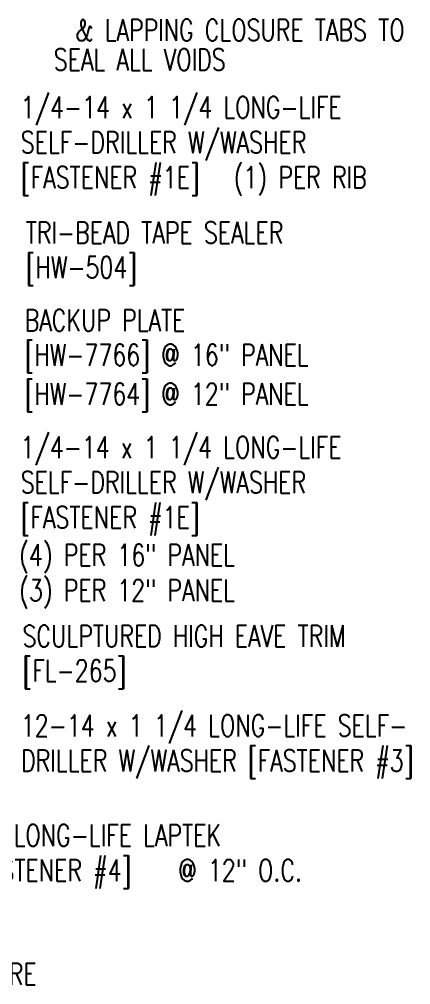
# Model space of a CAD drawing. Header units: inches. Extents: x 6.5 to 43, y 5.8 to 47.6.
# Drawn here: x 30.88 to 37.65, y 15.43 to 32.15 of the extents above; entities that cross this region are included whole.
import ezdxf
from ezdxf.enums import TextEntityAlignment as Align

# ---------------------------------------------------------------- set-up
doc = ezdxf.new("R2010")
doc.units = ezdxf.units.IN
doc.header["$MEASUREMENT"] = 0
doc.layers.add('TEXT', color=2, linetype='Continuous')
doc.styles.add('TEXT1', font='ROMANS.shx', dxfattribs={"width": 0.75, "height": 0.375})

# ---------------------------------------------------------------- blocks, each defined once
blk = doc.blocks.new('FD-F4')
at = {"layer": 'TEXT', "style": 'TEXT1', "width": 0.75}
for s, p in [('1/4-14 x 7/8 LONG-LIFE LAPTEK', (0.0047, -0.0408)), ('W/WASHER [FASTENER #4]', (0.0047, -0.1926))]:
    blk.add_text(s, height=0.09375, dxfattribs=at).set_placement(p)
blk.add_attdef('(QUANTITY)', (1.4847, -0.1926), '', height=0.0938, dxfattribs=at)
at = {"layer": 'TEXT', "style": 'TEXT1', "flags": 1}
for tag, p in [('Color', (0.0624, -0.4349)), ('Calc', (0.0624, -0.4349)), ('Opt1', (0.0624, -0.4349)), ('Opt2', (0.0624, -0.4349)), ('Opt3', (0.0624, -0.4349)), ('Description', (0.0624, -0.4349)), ('Multiple', (0.0624, -0.4349)), ('Part', (0.0624, -0.4349)), ('Spare1', (0.0624, -0.6224)), ('Spare2', (0.0624, -0.6224)), ('Spare3', (0.0624, -0.6224)), ('Spare4', (0.0624, -0.6224)), ('Spare5', (0.0624, -0.6224)), ('Spare6', (0.0624, -0.6224)), ('Spare7', (0.0624, -0.6224)), ('Spare8', (0.0624, -0.6224)), ('Spare9', (0.0624, -0.6224)), ('Spare10', (0.0624, -0.6224))]:
    blk.add_attdef(tag, p, '', height=0.0938, dxfattribs=at)
blk = doc.blocks.new('dsc-HW-504')
at = {"layer": 'TEXT', "style": 'TEXT1', "width": 0.75}
for s, p in [('TRI-BEAD TAPE SEALER', (0, 0)), ('[HW-504]', (0, -0.6))]:
    blk.add_text(s, height=0.375, dxfattribs=at).set_placement(p)
at = {"layer": 'TEXT', "style": 'TEXT1', "flags": 1}
for tag, p in [('COLOR', (0, -1.2)), ('CALC', (0, -1.2)), ('OPT1', (0, -1.2)), ('OPT2', (0, -1.2)), ('OPT3', (0, -1.2)), ('GAGE', (0, -1.2)), ('SHPLN', (0, -1.2)), ('PART', (0, -1.2)), ('DESCRIPTION', (0, -1.2)), ('MULTIPLE', (0, -1.2)), ('SPARE1', (0, -1.8)), ('SPARE2', (0, -1.8)), ('SPARE3', (0, -1.8)), ('SPARE4', (0, -1.8)), ('SPARE5', (0, -1.8)), ('SPARE6', (0, -1.8)), ('SPARE7', (0, -1.8)), ('SPARE8', (0, -1.8)), ('SPARE9', (0, -1.8)), ('SPARE10', (0, -1.8))]:
    blk.add_attdef(tag, p, '', height=0.375, dxfattribs=at)
blk = doc.blocks.new('FD-F3')
at = {"layer": 'TEXT', "style": 'TEXT1', "width": 0.75}
for s, p in [('12-14 x 1 1/4 LONG-LIFE SELF-', (0.0047, -0.0408)), ('DRILLER W/WASHER [FASTENER #3]', (0.0047, -0.1926))]:
    blk.add_text(s, height=0.09375, dxfattribs=at).set_placement(p)
blk.add_attdef('(QUANTITY)', (0.0047, -0.3444), '', height=0.0938, dxfattribs=at)
blk = doc.blocks.new('FD-F1E')
at = {"layer": 'TEXT', "style": 'TEXT1', "width": 0.75}
for s, p in [('1/4-14 x 1 1/4 LONG-LIFE', (0.0047, -0.0408)), ('SELF-DRILLER W/WASHER', (0.0047, -0.1926)), ('[FASTENER #1E]', (0.0047, -0.3444))]:
    blk.add_text(s, height=0.09375, dxfattribs=at).set_placement(p)
blk.add_attdef('(QUANTITY)', (0.9263, -0.3444), '', height=0.0938, dxfattribs=at)

msp = doc.modelspace()

# ---------------------------------------------------------------- block references
at = {"layer": 'TEXT', "xscale": 4, "yscale": 4, "zscale": 4}
for name, p, values in [('FD-F1E', (30.88405, 30.59868), {'(QUANTITY)': '(1) PER RIB'}), ('FD-F4', (27.68583, 17.98942), {'(QUANTITY)': '@ 12" O.C.'})]:
    msp.add_blockref(name, p, dxfattribs=at).add_auto_attribs(values)
at = {"layer": 'TEXT'}
msp.add_blockref('dsc-HW-504', (30.98689, 28.26367), dxfattribs=at)
at = {"layer": 'TEXT', "xscale": 4, "yscale": 4, "zscale": 4}
for name, p in [('FD-F1E', (30.88063, 24.71108)), ('FD-F3', (30.88581, 19.89086))]:
    msp.add_blockref(name, p, dxfattribs=at)

# ---------------------------------------------------------------- texts
at = {"layer": 'TEXT', "style": 'TEXT1', "width": 0.75}
for s, p in [('& LAPPING CLOSURE TABS TO', (37.54836, 31.77183)), ('SEAL ALL VOIDS', (34.45023, 31.25999))]:
    msp.add_text(s, height=0.375, dxfattribs=at).set_placement(p, align=Align.RIGHT)
for s, p in [('BACKUP PLATE', (30.96802, 26.74774)), ('[HW-7766] @ 16" PANEL', (30.96802, 26.14774)), ('[HW-7764] @ 12" PANEL', (30.96802, 25.47081)), ('(4) PER 16" PANEL', (30.87405, 22.67917)), ('(3) PER 12" PANEL', (30.87405, 22.06824)), ('SCULPTURED HIGH EAVE TRIM', (30.93258, 21.27591)), ('[FL-265]', (30.93258, 20.67591)), ('OUTSIDE CLOSURE', (27.72673, 15.42626))]:
    msp.add_text(s, height=0.375, dxfattribs=at).set_placement(p)

doc.saveas('drawing.dxf')
